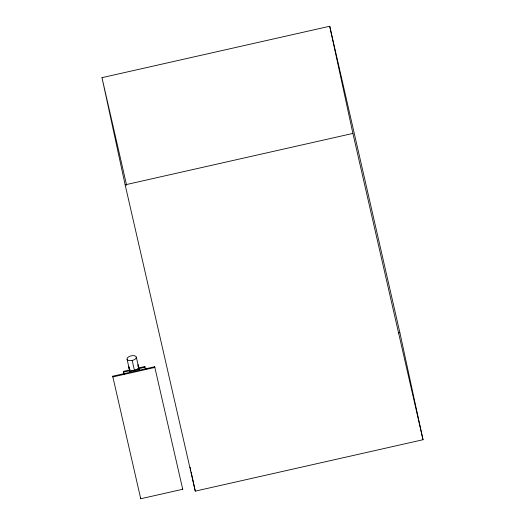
<?xml version="1.0" encoding="UTF-8"?>
<svg xmlns="http://www.w3.org/2000/svg" width="525" height="525" viewBox="0 0 525 525"><rect width="100%" height="100%" fill="white"/><g stroke="black" fill="none" stroke-linecap="round" stroke-linejoin="round"><path stroke-width="0.79" d="M101.981 77.654L329.726 26.25L399.847 332.548L423.019 439.727L195.274 491.131L125.153 184.833L101.981 77.654L126.63 185.338M125.153 184.833L352.905 133.429L329.726 26.25M129.682 370.702L123.631 372.067L123.48 371.352L129.524 369.987M138.777 367.9L144.821 366.535L145.51 369.6M138.935 368.616L144.972 367.251L144.821 366.535M138.042 364.626L139.053 369.272L129.8 371.359L130.082 372.592M112.698 376.215L154.685 366.739L182.726 489.274L140.739 498.75L112.698 376.215L112.855 376.93L154.842 367.454L154.685 366.739M398.245 332.909L399.847 332.548M352.905 133.429L423.019 439.727M136.297 357.105A4.745 2.376 -12.9 0 1 129.793 360.682A4.745 2.376 -12.9 0 1 128.92 356.659A4.745 2.376 -12.9 0 1 136.297 357.105L138.548 366.949M139.053 369.272L139.335 370.506M132.169 360.472L134.426 370.315M129.216 368.557L128.796 366.712L129.951 371.956M127.043 359.192L129.294 369.036M123.48 371.352L124.169 374.417M190.083 467.138L190.772 470.334M191.12 471.936L195.274 491.131M182.575 488.558L182.726 489.274M138.469 366.47L139.335 370.492M140.588 498.035L140.739 498.75M137.675 365.925A4.745 2.376 -12.9 0 1 135.023 370.158A4.745 2.376 -12.9 0 1 129.327 368.399M146.337 368.872A4.522 2.271 -12.9 0 1 147.459 368.537"/></g></svg>
